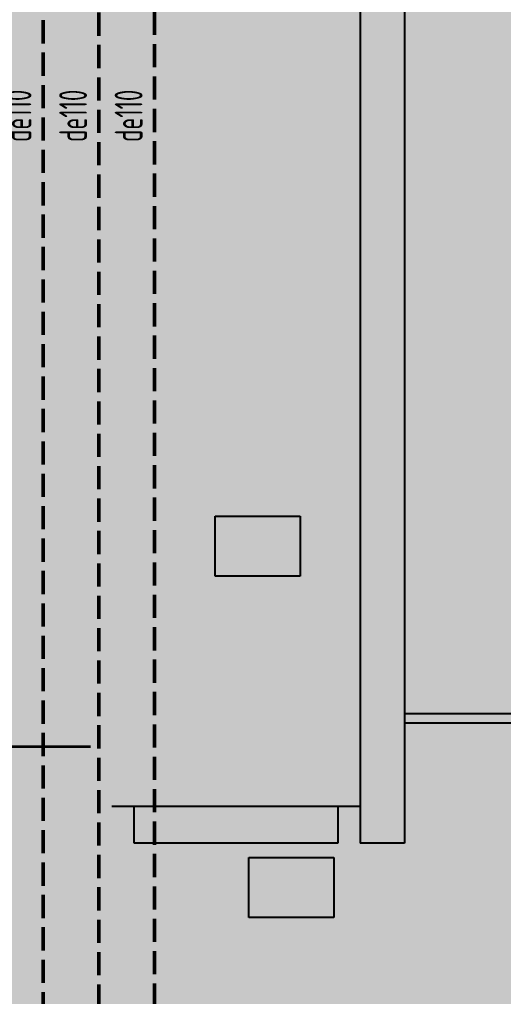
# Model space of a CAD drawing. Header units: inches. Extents: x 143994 to 247866, y 243815 to 272761.
# Drawn here: x 226060 to 228672, y 257098 to 262375 of the extents above; entities that cross this region are included whole.
import ezdxf

# ---------------------------------------------------------------- set-up
doc = ezdxf.new("R2010")
doc.units = ezdxf.units.IN
doc.header["$LTSCALE"] = 1000
doc.header["$MEASUREMENT"] = 0
doc.linetypes.add('DASH', pattern=[0.35, 0.25, -0.1])
doc.linetypes.add('HIDDEN', pattern=[0.375, 0.25, -0.125])
doc.layers.get('DEFPOINTS').update_dxf_attribs({"color": 62})
for name, color, linetype in [('0-建筑1F', 127, 'Continuous'), ('0-建筑2F', 127, 'Continuous'), ('00污水标注', 130, 'Continuous'), ('A-stair', 1, 'Continuous'), ('I-finish', 8, 'Continuous'), ('PUB_TEXT', 7, 'Continuous')]:
    doc.layers.add(name, color=color, linetype=linetype)
doc.layers.add('00污水管', color=120, linetype='DASH', lineweight=50)
doc.layers.add('A-Wall', color=254, linetype='Continuous', lineweight=35)
doc.styles.add('ECADI', font='hzs.shx', dxfattribs={"width": 0.7, "bigfont": 'hztxt.shx'})

# ---------------------------------------------------------------- blocks, each defined once
blk = doc.blocks.new('144')
at = {"layer": 'PUB_TEXT', "color": 127}
for p, q in [((642564.9, -380464.5), (643023.2, -380464.5)), ((642564.9, -380788.3), (642564.9, -380464.5)), ((643023.2, -380464.5), (643023.2, -380788.3)), ((643023.2, -380788.3), (642564.9, -380788.3))]:
    blk.add_line(p, q, dxfattribs=at)
blk = doc.blocks.new('1442323')
at = {"layer": 'A-stair', "color": 127, "linetype": 'HIDDEN', "ltscale": 15}
for p, q in [((684176.9, -382319.5), (684176.9, -382119.5)), ((685276.9, -382119.5), (685276.9, -382319.5)), ((685276.9, -382319.5), (684176.9, -382319.5))]:
    blk.add_line(p, q, dxfattribs=at)
at = {"layer": 'A-Wall', "color": 127}
blk.add_line((683941.9, -381799.3), (683036.9, -381799.3), dxfattribs=at)
at = {"layer": 'I-finish', "color": 127}
for p, q in [((685636.9, -377148.5), (685636.9, -382319.5)), ((685396.9, -377389.3), (685396.9, -382319.5)), ((685636.9, -381619.3), (686686.9, -381619.3)), ((685636.9, -381669.3), (686686.9, -381669.3)), ((684056.9, -382119.5), (685396.9, -382119.5)), ((685636.9, -382319.5), (685396.9, -382319.5))]:
    blk.add_line(p, q, dxfattribs=at)
at = {"layer": 'PUB_TEXT', "color": 127}
for p, q in [((684796.4, -382397.3), (685254.7, -382397.3)), ((684796.4, -382721), (684796.4, -382397.3)), ((685254.7, -382397.3), (685254.7, -382721)), ((685254.7, -382721), (684796.4, -382721))]:
    blk.add_line(p, q, dxfattribs=at)

msp = doc.modelspace()

# ---------------------------------------------------------------- hatches: boundary and pattern name
at = {"layer": 'DEFPOINTS'}
h = msp.add_hatch(dxfattribs=at)
h.set_pattern_fill('ANSI31', color=250)
h.set_pattern_definition([(45, (0, 0), (-1.122532015, 1.122532015), [])])
h.paths.add_polyline_path([(247866.03, 243814.78), (223286.02, 243814.78), (223286.02, 270814.78), (247866.03, 270814.78)])

# ---------------------------------------------------------------- linework, layer by layer
at = {"layer": '00污水管', "ltscale": 0.5}
for p, q in [((226188.14, 255771.31), (226188.14, 264245.21)), ((226488.14, 255812.51), (226488.14, 264245.21)), ((226788.14, 255642.51), (226788.14, 264245.21))]:
    msp.add_line(p, q, dxfattribs=at)

# ---------------------------------------------------------------- block references
at = {"layer": '0-建筑1F'}
msp.add_blockref('144', (-415448.72, 640156.38), dxfattribs=at)
at = {"layer": '0-建筑2F'}
msp.add_blockref('1442323', (-457498.72, 640245.41), dxfattribs=at)

# ---------------------------------------------------------------- texts
at = {"layer": '00污水标注', "style": 'ECADI', "width": 0.7}
for p in [(226124.22, 261714.11), (226424.22, 261714.11), (226724.22, 261714.11)]:
    msp.add_text('de110', height=150, rotation=90, dxfattribs=at).set_placement(p)

doc.saveas('drawing.dxf')
